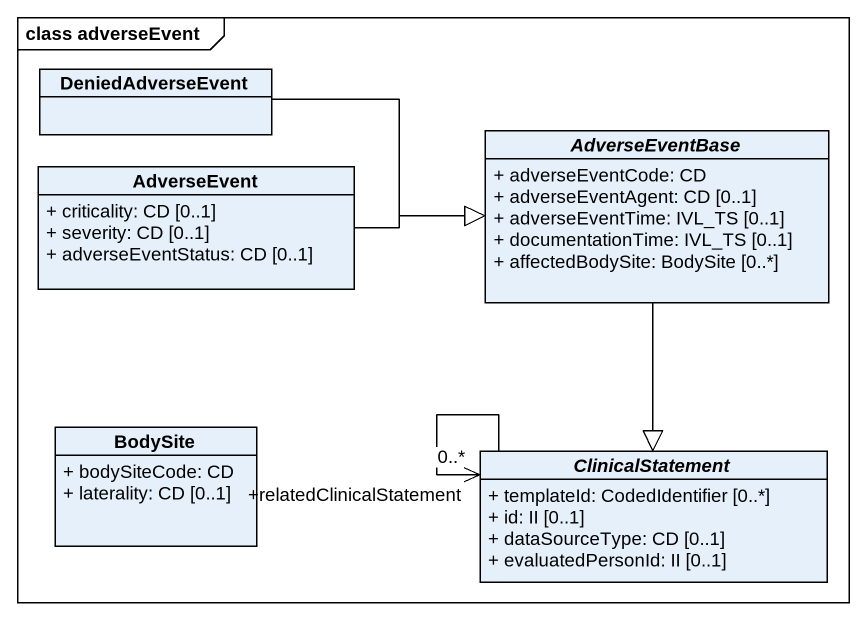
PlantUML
@startuml
mainframe class adverseEvent
hide circle
hide empty members
skinparam classAttributeIconSize 0
class DeniedAdverseEvent
abstract class AdverseEventBase {
  + adverseEventCode: CD
  + adverseEventAgent: CD [0..1]
  + adverseEventTime: IVL_TS [0..1]
  + documentationTime: IVL_TS [0..1]
  + affectedBodySite: BodySite [0..*]
}
class AdverseEvent {
  + criticality: CD [0..1]
  + severity: CD [0..1]
  + adverseEventStatus: CD [0..1]
}
class BodySite {
  + bodySiteCode: CD
  + laterality: CD [0..1]
}
abstract class ClinicalStatement {
  + templateId: CodedIdentifier [0..*]
  + id: II [0..1]
  + dataSourceType: CD [0..1]
  + evaluatedPersonId: II [0..1]
}
DeniedAdverseEvent -right-|> AdverseEventBase
AdverseEventBase --|> ClinicalStatement
AdverseEvent -right-|> AdverseEventBase
ClinicalStatement --> "+relatedClinicalStatement\n0..*" ClinicalStatement
@enduml
